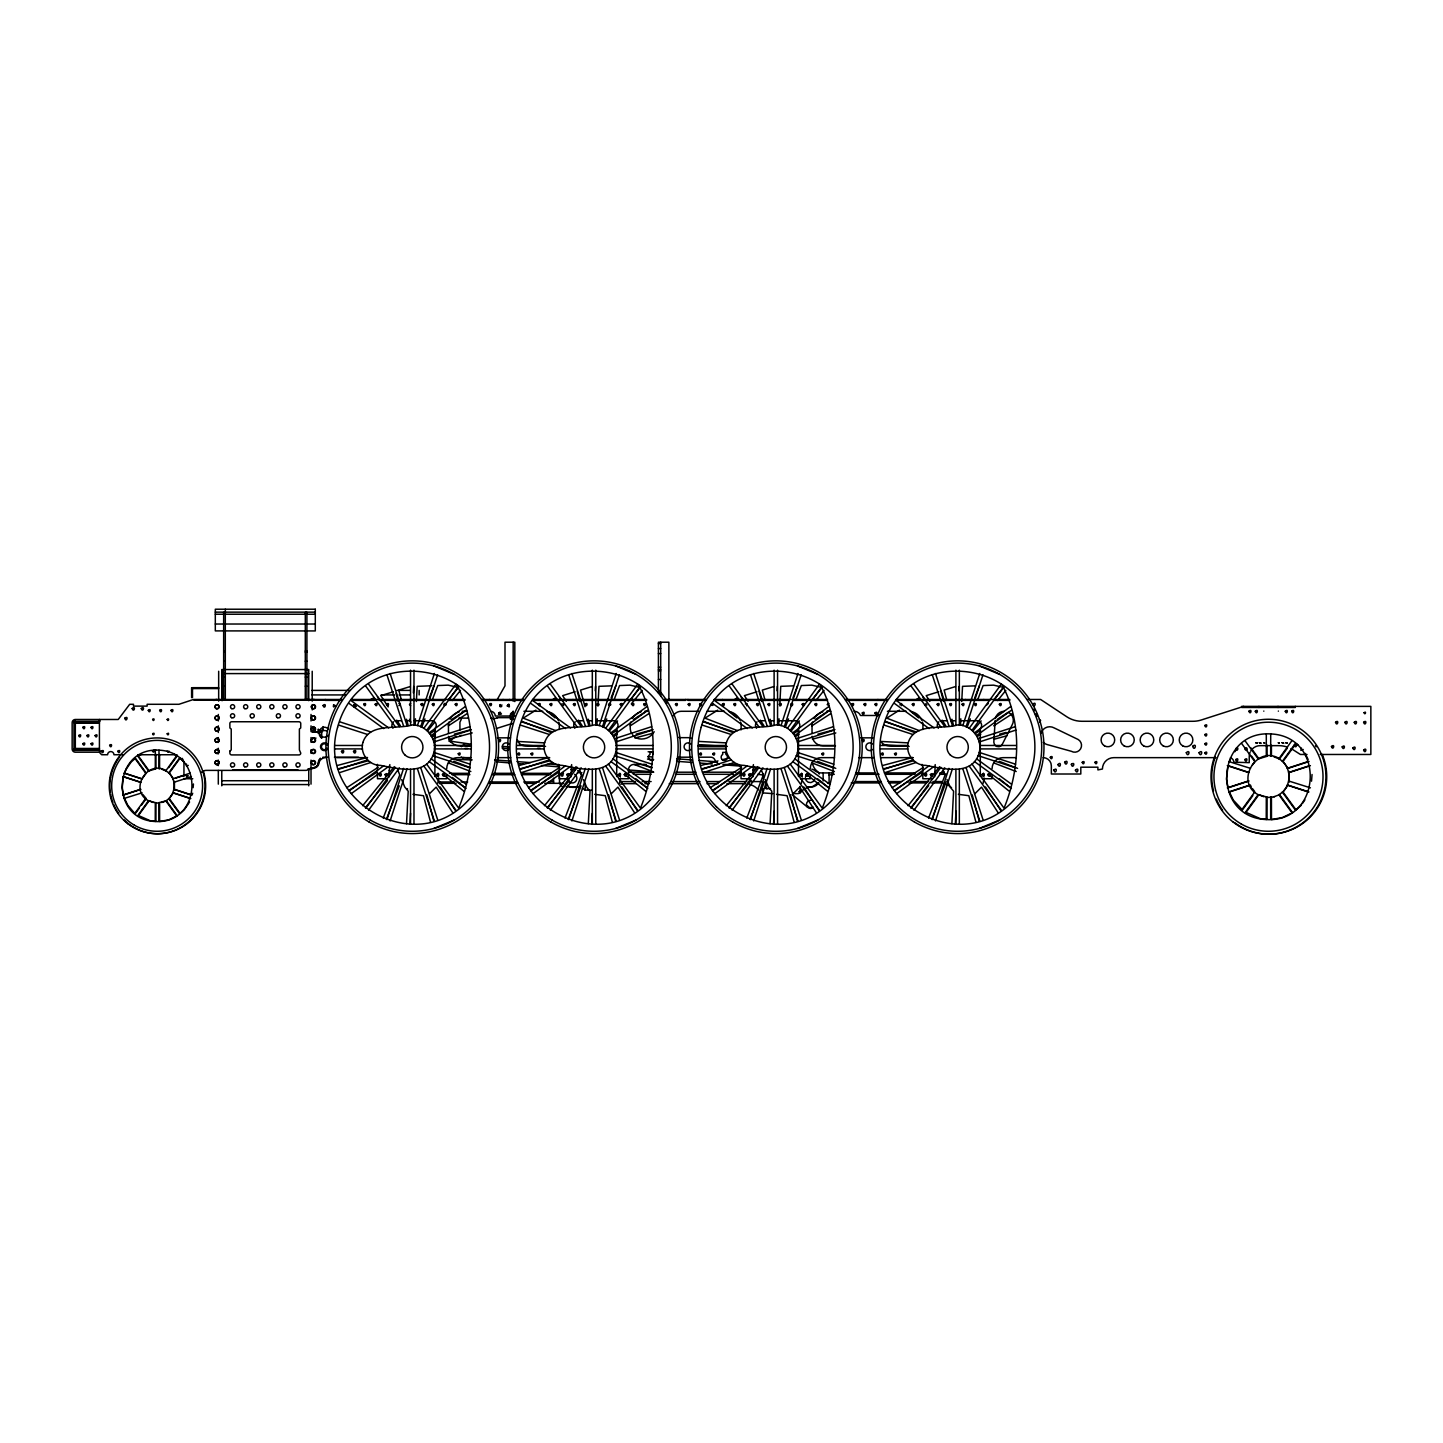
<?xml version="1.0" encoding="UTF-8"?>
<svg xmlns="http://www.w3.org/2000/svg" width="1443" height="1443" viewBox="0 0 1443 1443"><rect width="100%" height="100%" fill="white"/><g stroke="black" fill="none" stroke-linecap="round" stroke-linejoin="round"><path stroke-width="1.5" d="M155.249 821.5C108.91 819.552 112.698 747.258 159.001 750.162C205.339 752.11 201.551 824.404 155.249 821.5L155.303 802.849M158.946 768.794L159.001 750.162M1266.233 819.552C1210.641 817.207 1215.186 730.447 1270.724 733.928C1326.333 736.273 1321.788 823.033 1266.233 819.552L1266.305 797.167M1270.67 756.294L1270.724 733.928M406.511 823.7L408.225 791.233L404.743 787.012L401.677 779.581M413.383 692.893L413.708 686.453M409.956 824.151L410.515 813.293M415.133 725.306L415.476 718.812M416.378 701.496L417.171 686.327L431.908 685.768M588.311 823.7L590.007 791.233L586.543 787.012L583.459 779.581M595.274 690.746L595.508 686.453M591.738 824.151L592.315 813.293M596.915 725.306L597.258 718.812M597.961 705.753C601.947 703.192 593.975 703.192 597.961 705.753L598.971 686.327L611.598 685.858M770.093 823.7L771.807 791.233L768.325 787.012L765.259 779.581M777.074 690.746L777.29 686.453M773.538 824.151L774.224 811.11M778.715 725.306L779.058 718.812M779.725 705.825L780.753 686.327L793.379 685.858M951.893 823.7L953.589 791.233L950.107 787.012L947.041 779.581M958.855 690.746L959.072 686.453M955.32 824.151L956.006 811.11M960.497 725.306L960.84 718.812M961.741 701.496L962.535 686.327L975.179 685.858M995.183 720.382L993.812 742.207A4.545 4.545 0 0 0 1002.759 743.379L1012.138 724.927A9.091 9.091 0 0 0 1008.819 712.517M73.972 722.654L75.325 721.284M553.553 781.33L548.34 781.962M829.094 775.017L834.307 774.296M463.221 759.162L463.347 757.575M464.267 745.328L464.375 743.722M193.128 787.68L193.434 783.964M1311.525 781.186L1312.048 774.494M389.285 771.013L389.844 764.61M753.408 764.61L752.867 776.803M935.208 764.61L934.649 776.803M571.644 764.61L571.067 776.803M167.172 751.045L168.037 752.2L168.921 751.045M174.441 790.295L174.441 781.366M333.604 704.869L333.387 706.529M333.567 706.799L335.93 705.843L333.567 704.869M356.15 706.186L354.148 704.653M438.672 777.921L437.77 783.315M517.712 754.022C519.841 750.071 520.833 757.575 517.748 754.328M563.979 704.869L563.419 703.553M620.454 777.921L619.552 783.315M666.828 703.426L665.999 701.965M699.512 754.022C701.623 750.071 702.615 757.575 699.548 754.328M802.254 777.921L801.352 783.315M881.294 754.022C883.423 750.071 884.415 757.575 881.33 754.328M984.036 777.921L983.134 783.315M1289.248 782.106L1289.248 771.374M1303.227 749.476L1300.901 750.432L1301.514 748.159M386.922 819.606L403.571 768.343M417.46 725.613L434.397 673.466M390.115 820.941L407.052 768.794M420.707 726.803L437.608 674.783M568.704 819.606L585.353 768.343M599.242 725.613L616.197 673.466M571.897 820.941L588.852 768.794M602.489 726.803L619.39 674.783M750.486 819.606L767.153 768.343M781.042 725.613L797.979 673.466M753.697 820.941L770.634 768.794M784.289 726.803L801.172 674.783M932.286 819.606L948.935 768.343M962.824 725.613L979.761 673.466M935.479 820.941L952.416 768.794M966.07 726.803L982.972 674.783M192.695 793.253L192.045 795.057L174.549 789.375M1229.526 761.543L1230.536 758.693M383.207 818.073L399.765 774.927L397.817 770.165M429.383 697.763L434.018 685.696M386.399 819.39L399.26 785.858M421.771 727.236L424.963 718.903M432.16 700.144L437.77 685.551L448.214 685.154L458.387 687.481L448.593 699.584M564.989 818.073L581.547 774.927L579.599 770.165M611.165 697.763L615.8 685.696M568.181 819.39L581.06 785.858M603.553 727.236L606.763 718.903M613.96 700.144L619.552 685.551L629.996 685.154L640.187 687.481L630.375 699.584M746.771 818.073L763.347 774.927L761.399 770.165M792.965 697.763L797.6 685.696M749.963 819.39L764.447 781.673M785.353 727.236L788.545 718.903M795.742 700.144L801.352 685.551L811.796 685.154L821.969 687.481L812.175 699.584M928.57 818.073L945.129 774.927L943.181 770.165M974.746 697.763L979.382 685.696M931.763 819.39L946.247 781.673M967.135 727.236L970.327 718.903M977.542 700.144L983.134 685.551L993.578 685.154L1001.731 687.012M188.275 765.403L186.544 766.125L186.544 764.087M185.985 775.703L188.275 775.703M466.053 748.43L464.953 748.43M467.64 748.43L466.54 748.43M538.762 748.43L537.59 748.268M540.349 748.43L539.195 748.268M927.001 704.869L924.837 705.158L926.172 703.426M497.258 699.476L504.996 685.84L504.996 642.207L514.808 642.207L514.808 701.605M189.574 802.037L184.307 809.721L180.014 813.383L169.264 798.574L173.394 792.82L190.837 798.484M1234.847 751.749L1237.391 748.051M1302.362 803.571L1304.887 799.891M161.598 769.137L165.765 770.869L176.587 755.861M137.662 815.782L148.485 800.775L157.125 803.102L166.396 800.775L177.2 815.782L168.795 819.804L159.614 821.5L159.578 802.849M1273.844 756.727L1278.841 758.784L1291.828 740.782M1245.129 812.68L1258.116 794.678L1268.487 797.456L1274.602 796.752M168.759 767.604L177.074 756.132L173.972 754.004M1287.3 748.177L1279.598 758.784C1256.871 744.317 1234.252 781.835 1258.116 794.678M134.848 813.383L145.617 798.574M139.033 808.495L135.426 813.455L133.856 812.373L127.796 805.284L123.773 796.861M141.432 805.194L146.248 798.574L142.803 794.462M168.633 773.069L179.401 758.278M365.855 808.134L395.508 767.315M423.863 728.282L455.934 684.162M368.596 810.245L399.404 767.82M426.605 730.374L457.99 687.175M547.637 808.134L577.29 767.315M605.663 728.282L637.716 684.162M550.378 810.245L581.204 767.82M608.405 730.374L639.79 687.175M729.418 808.134L759.09 767.315M787.445 728.282L819.498 684.162M732.16 810.245L762.986 767.82M790.187 730.374L821.572 687.175M911.218 808.134L940.872 767.315M969.227 728.282L1001.298 684.162M913.96 810.245L944.786 767.82M971.969 730.374L1003.372 687.175M1241.756 809.812L1254.67 792.045M1252.831 795.616L1242.459 809.902L1233.296 800.089L1229.418 791.973L1250.468 785.136L1251.297 787.102M1282.304 761.435L1295.201 743.668M353.86 704.869L353.86 706.799L355.79 706.799M500.072 704.725L500.901 706.745L501.893 704.887M509.415 706.529L509.126 704.382M561.994 703.733L561.814 705.158L563.419 705.591M745.291 703.986L747.33 703.986L746.626 705.717M1252.38 764.952L1254.58 762.084M362.662 805.699L394.3 766.648M365.404 807.791L387.5 780.519M427.525 731.078L434.397 722.6M452.236 700.576L460.479 690.403M544.462 805.699L576.082 766.648M547.204 807.791L569.282 780.519M609.325 731.078L617.55 720.905M631.276 703.95L642.261 690.403M726.244 805.699L757.864 766.648M728.986 807.791L751.081 780.519M791.107 731.078L799.35 720.905M815.818 700.576L824.061 690.403M908.026 805.699L939.664 766.648M993.956 699.584L1003.751 687.481M910.767 807.791L928.715 785.641M972.889 731.078L981.132 720.905M997.6 700.576L1005.843 690.403M1301.099 805.428L1295.958 809.812L1283.043 792.045L1288.004 785.136L1308.945 791.936M166.396 770.869C147.439 758.802 128.589 790.079 148.485 800.775M161.598 802.506C176.01 799.26 178.842 777.741 165.765 770.869M500.306 704.545L499.747 706.529L501.731 706.403M429.581 793.668L436.147 787.138L452.723 812.698M611.363 793.668L617.929 787.138L634.523 812.698M793.163 793.668L799.711 787.138L816.305 812.698M1036.759 716.558L1037.264 714.7L1035.407 714.195M974.945 793.668L981.511 787.138L998.105 812.698M349.206 790.872L383.712 765.8M429.076 732.846L465.205 706.601M351.316 793.614L388.708 766.431M431.168 735.587L466.035 710.263M531.006 790.872L565.512 765.8M610.858 732.846L646.987 706.601M533.098 793.614L570.508 766.431M612.968 735.587L647.817 710.263M712.788 790.872L747.294 765.8M792.658 732.846L828.769 706.601M714.898 793.614L752.29 766.431M794.75 735.587L829.617 710.263M894.588 790.872L929.094 765.8M974.44 732.846L1010.569 706.601M896.68 793.614L934.072 766.431M976.55 735.587L1011.399 710.263M346.771 787.68L378.03 767.369M429.78 733.765L435.281 730.194M451.785 719.462L464.628 711.128M348.863 790.421L377.128 772.077M431.764 736.597L435.443 734.198M448.322 725.847L466.72 713.888M528.553 787.68L559.812 767.369M611.561 733.765L617.063 730.194M633.585 719.462L646.428 711.128M530.663 790.421L558.91 772.077M613.546 736.597L617.225 734.198M631.709 733.567A10.913 10.913 0 0 1 630.248 728.102L630.248 725.829L648.502 713.888M710.335 787.68L741.612 767.369M793.361 733.765L798.863 730.194M815.367 719.462L828.21 711.128M712.445 790.421L740.71 772.077M795.346 736.597L799.025 734.198M811.904 725.847L830.284 713.888M892.135 787.68L923.394 767.369M975.143 733.765L980.645 730.194M997.167 719.462L1008.17 712.319M894.245 790.421L922.492 772.077M977.127 736.597L980.807 734.198M993.686 725.847L1012.084 713.888M369.985 700.162L373.665 697.853M535.876 710.154L523.178 718.145L555.753 730.645M551.767 700.162L555.447 697.853M717.676 710.154L704.96 718.145L737.553 730.645M733.567 700.162L737.247 697.853M899.458 710.154L886.742 718.145L919.335 730.645M915.349 700.162L919.029 697.853M1039.898 722.384L1040.583 720.346L1039.447 719.48M141.667 754.256L138.294 755.861L149.116 770.869L155.934 768.794L155.898 754.292M1290.565 813.654L1282.484 817.514L1271.481 819.552L1271.427 797.167M187.716 777.037L186.544 777.037M444.606 703.426C441.342 706.078 448.466 706.078 445.22 703.426M508.315 704.418L507.485 705.88L508.928 706.709M509.217 706.583L507.124 705.916L508.621 704.382M609.361 703.426C606.096 706.493 613.6 705.519 609.668 703.39M711.814 703.426C708.549 706.078 715.692 706.078 712.427 703.426M434.018 828.408L454.292 820.003M828.895 705.591L827.128 704.563L828.895 703.553M901.298 705.717L901.586 703.553L899.855 704.869M615.8 828.408L636.092 820.003M1033.819 709.144L1035.172 709.938L1033.819 710.714M797.6 828.408L817.874 820.003M979.382 828.408L999.656 820.003M1273.844 796.752L1279.598 794.678L1292.585 812.68M122.817 795.057L140.314 789.375M172.763 778.841L190.205 773.159M140.945 789.375L123.449 795.057L122.078 787.698L123.449 776.587L140.945 782.286M175.343 778.21L183.135 775.667M124.044 798.484L142.117 792.82M173.936 782.286L191.432 776.587M338.528 769.335L367.496 759.92M432.666 738.762L469.769 726.695M339.845 772.546L370.779 762.499M433.838 742.009L470.544 730.068M520.31 769.335L549.278 759.92M614.447 738.762L651.569 726.695M521.626 772.546L552.561 762.499M615.638 742.009L652.344 730.068M702.092 769.335L731.078 759.92M796.229 738.762L833.351 726.695M703.426 772.546L734.343 762.499M797.42 742.009L834.126 730.068M883.892 769.335L912.86 759.92M978.029 738.762L1015.15 726.695M885.208 772.546L916.143 762.499M979.202 742.009L1015.908 730.068M1227.326 787.824L1248.321 780.988M1287.246 768.343L1308.188 761.543M1249.079 780.988L1228.065 787.824L1226.424 778.986L1228.083 765.656L1249.079 772.474M1309.054 761.507L1288.004 768.343L1283.043 761.435L1296.03 743.578L1297.924 744.877M1228.787 791.936L1249.728 785.136M1288.653 772.474L1309.649 765.656M1289.393 772.474L1310.406 765.656M1243.595 706.385L1201.316 719.985A27.273 27.273 0 0 1 1192.964 721.284L1081.817 721.284A27.273 27.273 0 0 1 1066.792 716.774L1040.637 699.476L1027.109 699.476M496.374 728.517L512.463 723.43M393.362 691.774L380.826 695.634L388.185 706.944M410.101 686.597L398.755 690.097L401.533 700.504M575.144 691.774L562.626 695.634L566.287 701.298M591.901 686.597L580.537 690.097L584.992 706.745M756.926 691.774L744.408 695.634L748.087 701.298M773.682 686.597L762.319 690.097L765.115 700.504M938.726 691.774L926.19 695.634L929.869 701.298M955.464 686.597L944.119 690.097L946.897 700.504M337.409 765.475L367.153 757.503M454.347 734.126L471.338 729.581M338.293 768.794L368.037 760.84M448.863 739.177L472.24 732.918M519.191 765.475L548.935 757.503M636.129 734.126L653.138 729.581M520.093 768.794L549.837 760.84M634.902 738.04L651.911 733.477M700.973 765.475L717.983 760.912M722.221 759.776L728.607 758.062M817.928 734.126L834.92 729.581M701.875 768.794L718.867 764.249M812.445 739.177L835.822 732.918M882.773 765.475L912.517 757.503M999.71 734.126L1006.096 732.431M883.657 768.794L913.401 760.84M994.245 739.177L1006.98 735.768M307.81 769.047L314.989 767.351A4.996 4.996 0 0 0 315.909 766.918M152.218 750.829L155.88 750.162M398.881 703.426L400.378 704.563L398.881 705.717M410.642 703.39L409.451 704.563L410.642 705.753M1246.049 747.745C1242.098 749.188 1248.718 751.929 1246.95 748.123M453.86 759.469L472.168 759.884M215.314 612.139L315.296 612.139M225.306 612.373L223.665 612.373L223.665 700.198M215.314 614.231L315.296 614.231M215.314 624.025L315.296 624.025M658.423 643.578L660.696 643.578M658.423 648.574L660.696 648.574M223.665 651.064L225.306 650.973M305.303 650.973L306.926 651.064M223.665 652.128L225.306 652.128M305.303 652.128L306.926 652.128M658.423 653.571L660.696 653.571M223.665 661.219L225.306 661.219M305.303 661.219L306.926 661.219M658.423 667.189L660.696 667.189M658.423 669.444L660.696 669.444M658.423 670.851L660.696 670.851M221.771 673.592L308.748 673.592M223.665 677.11L225.306 677.11M305.303 677.11L306.926 677.11M658.423 679.491L660.696 679.491M223.665 686.201L225.306 686.201M305.303 686.201L306.926 686.201M218.669 687.68L192.496 687.68L192.496 697.654M192.496 688.564L218.669 688.564M311.977 690.385L349.946 690.385M396.825 690.385L410.227 690.385M658.423 692.965L660.696 692.965M311.977 694.931L345.472 694.931M381.186 694.931L394.588 694.931M399.062 694.931L410.227 694.931M342.189 699.476L193.488 699.476L178.95 704.292L147.132 704.292L147.132 706.114L133.496 706.114L133.496 704.292L129.69 704.292L118.236 719.48L99.874 719.48L99.874 721.284M351.208 699.476L464.953 699.476M481.89 699.476L523.502 699.476M532.521 699.476L646.68 699.476M664.375 699.476L705.97 699.476M713.942 699.476L827.506 699.476M845.526 699.476L887.427 699.476M896.103 699.476L1009.829 699.476M193.957 700.198L341.197 700.198M351.19 700.198L358.459 700.198M342.063 700.378L325.288 700.378L325.288 699.476M352.326 700.378L374.837 700.378M379.347 700.378L444.913 700.378M448.665 700.378L464.953 700.378M482.972 700.378L523.502 700.378M532.521 700.378L646.68 700.378M665.421 700.378L685.696 700.378L685.696 699.476M705.97 700.378L687.968 700.378L687.968 699.476M714.97 700.378L789.429 700.378M793.758 700.378L827.506 700.378M845.526 700.378L887.012 700.378M896.103 700.378L989.573 700.378M994.083 700.378L1009.829 700.378M467.225 711.291L463.005 711.291A14.538 14.538 0 0 0 462.229 711.309M523.899 711.291L542.712 711.291M644.787 711.291L647.059 711.291A9.091 9.091 0 0 1 648.25 711.363M698.448 711.291L681.15 711.291A9.091 9.091 0 0 0 673.268 715.836M707.106 711.291L724.422 711.291M826.568 711.291L830.825 711.291M887.409 711.291L906.276 711.291M498.502 714.014L501.479 714.014M513.167 714.014L510.443 714.014L510.443 719.299L513.167 719.299M514.898 716.017L495.256 716.017A4.726 4.726 0 0 0 490.53 711.291M497.258 717.658L512.229 717.658M458.91 718.109L467.929 718.109M401.19 720.742L396.843 720.742A4.563 4.563 0 0 0 395.057 720.941M405.555 720.742L409.92 720.742M414.285 720.742L431.728 720.742M582.99 720.742L578.625 720.742A4.563 4.563 0 0 0 576.857 720.959M587.355 720.742L591.702 720.742M596.067 720.742L613.509 720.742M764.772 720.742L760.407 720.742A4.563 4.563 0 0 0 758.639 720.941M769.137 720.742L773.502 720.742M777.867 720.742L795.309 720.742M946.572 720.742L942.207 720.742A4.563 4.563 0 0 0 940.421 720.941M950.919 720.742L955.284 720.742M959.649 720.742L977.091 720.742M99.423 721.284L73.972 721.284L73.972 750.378L99.423 750.378M99.423 722.654L75.325 722.654L75.325 749.007L99.423 749.007M75.325 723.196L99.423 723.196M318.218 729.924L327.381 730.843M312.211 731.745L321.699 731.745M312.211 732.196L321.699 732.196M461.291 735.299L459.92 736.02M431.024 736.02L435.389 736.02M497.438 737.842L510.533 737.842M860.659 737.842L872.781 737.842M312.211 738.113L315.999 738.113M335.227 745.472L362.5 745.472M434.307 745.472L470.905 745.472M517.009 745.472L544.282 745.472M616.089 745.472L652.687 745.472M698.809 745.472L726.063 745.472M797.871 745.472L834.487 745.472M880.591 745.472L907.863 745.472M979.671 745.472L1016.269 745.472M470.093 745.833L459.361 745.833A10.913 10.913 0 0 1 448.539 736.345M544.191 745.833L525.072 745.833A7.991 7.991 0 0 1 517.352 739.898M835.497 745.833L822.943 745.833A10.913 10.913 0 0 1 812.12 736.345M907.9 745.833L889.339 745.833A10.913 10.913 0 0 1 881.024 741.991M726.027 746.734L700.793 746.734A4.545 4.545 0 0 1 697.781 745.598M75.325 748.466L99.423 748.466M335.227 748.917L362.5 748.917M434.307 748.917L470.779 748.917M517.009 748.917L544.282 748.917M616.089 748.917L652.561 748.917M698.809 748.917L726.063 748.917M797.871 748.917L834.343 748.917M880.591 748.917L907.863 748.917M979.671 748.917L1016.143 748.917M1307.015 754.473L1300.414 754.473L1293.307 749.927A27.273 27.273 0 0 0 1291.07 748.646M1320.219 754.473L1370.85 754.473L1370.85 706.385L1241.665 706.385L1241.665 707.485L1295.291 707.485L1295.291 706.385M122.619 754.743L113.961 754.743A3.175 3.175 0 0 0 110.786 751.569A3.175 3.175 0 0 0 107.594 754.743L101.695 754.743L99.874 752.921L99.874 750.378M137.788 754.743L174.856 754.743A9.091 9.091 0 0 1 177.218 755.05M327.85 757.196L323.466 757.196A4.996 4.996 0 0 0 322.817 757.232M334.415 757.196L358.459 757.196M678.102 757.196L691.161 757.196M699.873 757.196L710.75 757.196A4.545 4.545 0 0 1 714.682 759.451A7.269 7.269 0 0 0 719.336 764.105M336.598 757.647L367.532 757.647M470.905 757.647L457.629 757.647A10.913 10.913 0 0 0 446.735 768.56M497.456 757.647L510.732 757.647M517.37 757.647L548.34 757.647A10.913 10.913 0 0 1 549.765 757.737M834.487 757.647L821.211 757.647A10.913 10.913 0 0 0 810.299 768.56M858.819 757.647L874.314 757.647M880.951 757.647L911.922 757.647A10.913 10.913 0 0 1 913.347 757.737M1016.395 757.647L1002.993 757.647A10.913 10.913 0 0 0 992.099 768.56M1215.926 757.647L1113.798 757.647A11.364 11.364 0 0 0 1102.434 769.011L1097.889 769.913L1097.889 767.189L1080.807 767.189L1080.807 774.007L1051.352 774.007L1051.352 765.836A8.189 8.189 0 0 0 1043.181 757.647M646.32 764.465L633.748 764.465A5.231 5.231 0 0 0 628.517 769.696L628.517 778.733L618.668 778.733M723.394 764.465L736.489 764.465A4.545 4.545 0 0 1 741.035 769.011L741.035 778.733L750.883 778.733M232.576 769.913L298.016 769.913M629.364 772.203L653.733 772.203M675.901 772.203L695.851 772.203M702.507 772.203L735.75 772.203M577.489 772.654L581.89 772.654M833.513 772.925L820.905 772.925A10.913 10.913 0 0 1 814.05 770.057A9.091 9.091 0 0 0 811.868 769.155M855.663 772.925L875.594 772.925M884.451 772.925L915.457 772.925M449.476 773.322L469.408 773.322M493.759 773.322L513.69 773.322M522.546 773.322L551.334 773.322M633.351 774.296L651.118 774.296M675.577 774.296L695.562 774.296M704.455 774.296L733.351 774.296M740.006 774.296L744.462 774.296M757.791 774.296L762.968 775.017M856.691 774.296L879.094 774.296M885.822 774.296L914.952 774.296M921.662 774.296L926.153 774.296M939.591 774.296L946.301 774.296M451.966 774.675L469.895 774.675M492.316 774.675L514.736 774.675M521.464 774.675L550.595 774.675M183.946 778.733L192.785 778.733M387.319 778.733L377.471 778.733L377.471 772.474M436.886 778.733L446.735 778.733L446.735 774.675M569.101 778.733L559.253 778.733L559.253 768.56A10.913 10.913 0 0 0 558.423 764.375M800.45 778.733L810.299 778.733L810.299 774.675M932.683 778.733L922.835 778.733L922.835 768.56A10.913 10.913 0 0 0 922.005 764.375M982.25 778.733L992.099 778.733L992.099 774.675M221.771 780.735L308.748 780.735M620.021 781.565L635.569 781.565M642.243 781.565L651.118 781.565M671.121 781.565L700.017 781.565M706.673 781.565L720.021 781.565M728.895 781.565L746.68 781.565M751.118 781.565L762.229 781.565M854.472 781.565L881.366 781.565M888.094 781.565L901.532 781.565M910.497 781.565L928.426 781.565M932.918 781.565L941.882 781.565M438.582 781.962L454.256 781.962M460.984 781.962L467.694 781.962M490.097 781.962L516.991 781.962M523.701 781.962L539.393 781.962M827.561 782.918L829.094 782.918L829.094 772.925M851.244 782.918L880.032 782.918M888.888 782.918L899.963 782.918M908.819 782.918L926.532 782.918M930.951 782.918L939.826 782.918A16.36 16.36 0 0 1 943.145 783.26M456.114 783.315L442.821 783.315A16.36 16.36 0 0 0 439.502 783.657M489.339 783.315L518.127 783.315M524.765 783.315L535.84 783.315M544.696 783.315L561.742 783.315A10.913 10.913 0 0 1 563.618 783.567M636.02 783.657L624.927 783.657A14.538 14.538 0 0 0 620.797 784.252M644.877 783.657L649.314 783.657M669.263 783.657L698.087 783.657M706.962 783.657L718.037 783.657M726.911 783.657L744.642 783.657A18.182 18.182 0 0 1 745.309 783.675M221.771 784.577L308.748 784.577M566.179 786.832L576.208 786.832A13.636 13.636 0 0 1 578.336 787.012M770.472 788.618L766.053 788.618L766.053 782.196M582.395 788.329A13.636 13.636 0 0 1 585.064 790.097L591.468 790.205M772.763 793.614L762.247 792.856M792.928 793.614L797.402 793.614A4.96 4.96 0 0 0 801.334 791.702A13.185 13.185 0 0 1 803.336 789.772M881.114 741.449L907.34 742.838M882.863 745.003L909.144 746.392M699.332 741.449L725.54 742.838M698.881 744.895L727.362 746.392M517.55 741.449L543.758 742.838M519.282 745.003L545.562 746.392M648.123 751.767L652.615 752.001M75.325 750.378L73.972 749.007M471.085 744.191L448.647 740.926M502.398 746.392L509.108 746.861M647.763 756.619L652.236 756.962M676.785 758.802L692.424 759.974M699.115 760.479L716.991 761.832M470.959 745.833L463.347 745.255A1.822 1.822 0 0 0 461.435 746.698M502.254 748.177L508.964 748.683M647.51 759.108L653.661 759.577M676.569 761.291L692.207 762.463M700.685 763.113L712.319 763.978M723.069 764.79L741.377 766.161M752.182 766.973L757.016 767.333M470.039 758.062L462.427 757.503A1.822 1.822 0 0 1 461.201 756.872M494.624 759.92L510.281 761.092M516.973 761.597L530.393 762.607M548.268 763.942L559.433 764.79M628.12 769.949L653.3 771.843M496.753 761.868L510.155 762.95M519.101 763.672L523.556 764.032M541.45 765.457L559.325 766.9M988.347 703.426L986.904 704.869M1228.66 761.507L1250.468 768.343M1288.653 780.988L1310.406 787.824M1227.308 765.656L1248.321 772.474M1287.246 785.136L1308.296 791.973M885.208 721.861L916.143 731.908M979.202 752.398L1015.565 764.213M883.892 725.053L912.86 734.469M978.029 755.645L1015.421 767.802M703.426 721.861L734.343 731.908M797.42 752.398L833.783 764.213M702.092 725.053L731.078 734.469M796.229 755.645L833.639 767.802M521.626 721.861L552.561 731.908M615.638 752.398L651.983 764.213M520.31 725.053L549.278 734.469M614.447 755.645L651.857 767.802M339.845 721.861L370.779 731.908M433.838 752.398L470.202 764.213M338.528 725.053L367.496 734.469M432.666 755.645L470.057 767.802M123.936 773.141L141.486 778.841M173.936 789.375L191.432 795.057M122.817 776.587L140.314 782.286M172.763 792.82L190.314 798.52M999.223 761.309L1017.586 768.361M885.425 721.338L913.942 732.286M993.686 762.896L1016.215 771.536M817.441 761.309L835.786 768.361M703.643 721.338L732.16 732.286M811.886 762.896L834.415 771.536M643.812 764.447L651.965 767.586M521.843 721.338L550.36 732.286M634.199 764.465L652.633 771.536M453.86 761.309L470.184 767.586M448.304 762.896L470.851 771.536M979.382 665.981L999.656 674.386M1263.87 796.752L1258.873 794.678L1246.049 812.373L1260.316 818.668L1267.062 819.191L1267.062 797.167M797.6 665.981L817.874 674.386M958.332 794.317L968.83 795.706L975.901 822.059M615.8 665.981L636.092 674.386M776.532 794.317L787.048 795.706L794.101 822.059M434.018 665.981L454.292 674.386M594.75 794.317L605.266 795.706L612.319 822.059M412.969 794.317L423.466 795.706L430.519 822.059M153.283 802.506L149.116 800.775L138.42 815.511L150.325 820.76L155.934 821.211L155.934 802.849M653.192 754.436L653.246 752.38L649.945 752.38L650.017 754.436A3.175 3.175 0 0 0 648.845 758.784A3.175 3.175 0 0 0 653.192 759.956M896.68 700.793L934.072 727.957M976.55 758.802L1011.435 784.162M894.588 703.535L929.094 728.589M974.44 761.543L1010.353 787.644M714.898 700.793L752.29 727.957M794.75 758.802L829.653 784.162M712.788 703.535L747.294 728.589M792.658 761.543L828.571 787.644M533.098 700.793L570.508 727.957M612.968 758.802L647.853 784.162M531.006 703.535L565.512 728.589M610.858 761.543L646.789 787.644M351.316 700.793L388.708 727.957M431.168 758.802L466.071 784.162M349.206 703.535L383.712 728.589M429.076 761.543L464.989 787.644M1315.457 745.652L1316.124 746.843M1278.841 758.784C1292.333 766.053 1292.333 787.427 1278.841 794.678L1291.665 812.373M999.404 778.805L1011.381 788.509M911.814 712.319L918.704 717.911M988.202 774.188L1009.144 791.143M817.622 778.805L829.599 788.509M730.014 712.319L736.922 717.911M806.421 774.188L827.362 791.143M635.84 778.805L647.799 788.509M548.232 712.319L555.122 717.911M624.639 774.188L645.562 791.143M452.326 777.434L466.017 788.509M442.839 774.188L463.78 791.143M792.099 794.498L807.665 807.304M184.073 762.12L180.068 758.188L169.264 773.069L173.394 778.841M1252.38 788.527L1254.58 791.395M410.84 722.203L409.487 719.299M1245.291 741.107L1258.116 758.784M1282.304 792.045L1295.273 809.902M1251.55 756.114L1254.129 759.667M1241.701 743.578L1254.67 761.435M913.96 684.162L944.786 726.587M971.969 764.014L1004.039 808.134C1020.057 769.137 1022.365 722.582 1002.091 684.758M911.218 686.255L940.872 727.074M969.227 766.125L1001.298 810.245M732.16 684.162L762.986 726.587M790.187 764.014L822.239 808.134C838.275 769.137 840.584 722.582 820.291 684.758M729.418 686.255L759.09 727.074M787.445 766.125L819.498 810.245M550.378 684.162L581.204 726.587M608.405 764.014L640.458 808.134C656.475 769.137 658.784 722.582 638.509 684.758M547.637 686.255L577.29 727.074M605.663 766.125L637.716 810.245M368.596 684.162L399.404 726.587M426.605 764.014L458.676 808.134C474.693 769.137 477.002 722.582 456.728 684.758M365.855 686.255L395.508 727.074M423.863 766.125L455.934 810.245M137.806 756.132L148.485 770.869M168.633 798.574L179.455 813.455M134.794 758.188L145.617 773.069M165.765 800.775L176.443 815.511M1251.081 747.997L1258.873 758.784L1267.062 756.294L1267.026 745.111M942.117 720.147L945.796 725.811M985.497 786.94L1000.847 810.587M922.762 696.698L925.143 700.36M760.335 720.147L763.996 725.811M803.715 786.94L819.065 810.587M740.981 696.698L743.361 700.36M578.535 720.147L582.214 725.811M621.915 786.94L637.265 810.587M559.181 696.698L561.561 700.36M396.753 720.147L400.433 725.811M440.133 786.94L455.483 810.587M377.399 696.698L379.78 700.36M1305.194 753.39L1308.098 759.469M935.479 673.466L952.416 725.595M966.07 767.604L982.972 819.606M932.286 674.783L948.935 726.045M962.824 768.776L979.761 820.941M753.697 673.466L770.634 725.595M784.289 767.604L801.172 819.606M750.486 674.783L767.153 726.045M781.042 768.776L797.979 820.941M571.897 673.466L588.852 725.595M602.489 767.604L619.39 819.606M568.704 674.783L585.353 726.045M599.242 768.776L616.197 820.941M390.115 673.466L407.052 725.595M420.707 767.604L437.608 819.606M386.922 674.783L403.571 726.045M417.46 768.776L434.397 820.941M951.911 719.227L953.589 725.468M972.167 794.822L979.238 821.157M940.818 691.125L943.596 701.478M770.129 719.227L771.807 725.468M790.385 794.822L797.438 821.157M759.018 691.125L761.796 701.478M588.329 719.227L590.007 725.468M608.603 794.822L615.656 821.157M577.236 691.125L580.014 701.478M406.547 719.227L408.225 725.468M426.803 794.822L433.856 821.157M395.995 693.199L398.214 701.478M983.423 773.214L983.837 776.352M801.623 773.214L802.037 776.352M619.841 773.214L620.256 776.352M438.059 773.214L438.456 776.352M1278.029 706.385L1278.029 707.485M1271.427 745.291L1271.427 756.294M1270.67 797.167L1270.67 819.191M1266.305 734.271L1266.305 756.294M1258.945 706.385L1258.945 707.485M983.819 699.476L983.819 700.378M980.284 776.55L980.284 728.535A4.545 4.545 0 0 0 980.32 722.095L979.635 721.518A4.545 4.545 0 0 0 977.993 720.833M965.638 699.476L965.638 700.378M959.342 670.165L959.342 725.162M959.342 769.245L959.342 824.224M955.897 670.165L955.897 725.144M955.897 769.245L955.897 824.224M922.925 729.473L922.925 725.829A14.538 14.538 0 0 0 922.42 722.077M877.921 699.476L877.921 700.378M823.141 772.925L823.141 780.934M814.303 699.476L814.303 700.378M812.03 733.116L812.03 725.829A14.538 14.538 0 0 1 812.535 722.077M800.035 786.399L800.035 792.856M798.484 776.55L798.484 728.535A4.545 4.545 0 0 0 798.538 722.095L797.835 721.518A4.545 4.545 0 0 0 796.193 720.833M796.121 699.476L796.121 700.378M777.561 670.165L777.561 725.162M777.561 769.245L777.561 824.224M774.115 670.165L774.115 725.144M774.115 769.245L774.115 824.224M762.968 773.592L762.968 777.921M762.968 788.762L762.968 793.091M741.125 729.833L741.125 725.829A14.538 14.538 0 0 0 740.638 722.077M722.492 699.476L722.492 700.378M704.328 699.476L704.328 700.378M669.336 699.476L669.336 700.378M668.867 700.342L668.867 642.207L658.423 642.207L658.423 691.359M660.696 642.207L660.696 695.869M616.702 776.55L616.702 728.535A4.545 4.545 0 0 0 616.738 722.095L616.053 721.518A4.545 4.545 0 0 0 614.411 720.833M595.779 670.165L595.779 725.162M595.779 769.245L595.779 824.224M592.315 670.165L592.315 725.144M592.315 769.245L592.315 824.224M585.173 783.585L585.173 790.205M572.979 699.476L572.979 700.378M559.505 773.322L559.505 783.315M559.343 729.473L559.343 725.829A14.538 14.538 0 0 0 558.856 722.077M554.797 699.476L554.797 700.378M553.553 778.246L553.553 783.315M523.069 699.476L523.069 700.378M513.167 642.207L513.167 701.19M513.167 711.11L513.167 719.48M509.451 699.476L509.451 700.378M503.084 699.476L503.084 700.378M489.448 699.476L489.448 700.378M459.92 717.478L461.291 719.299L459.92 722.203L459.92 730.05M448.448 733.116L448.448 725.829A14.538 14.538 0 0 1 448.953 722.077M434.902 776.55L434.902 728.535A4.545 4.545 0 0 0 434.956 722.095L434.271 721.518A4.545 4.545 0 0 0 432.611 720.833M419.155 690.385L419.155 694.931M414.375 699.476L414.375 700.378M413.979 670.165L413.979 725.162M413.979 769.245L413.979 824.224M410.534 670.165L410.534 725.144M410.534 769.245L410.534 824.224M389.285 770.382L389.285 776.803M377.471 770.382L377.471 765.367A7.72 7.72 0 0 0 377.399 764.375M370.743 699.476L370.743 700.378M352.561 699.476L352.561 700.378M322.998 726.587L322.998 730.843M321.699 731.835L321.699 738.113M318.29 729.076L318.29 733.549M318.29 762.644A4.996 4.996 0 0 1 316.72 766.287A4.996 4.996 0 0 0 318.47 762.644L318.47 762.193A4.996 4.996 0 0 1 319.137 759.703M314.808 729.924L313.456 730.843L313.456 726.587M312.211 671.266L312.211 701.118M312.211 705.591L312.211 709.902M311.021 714.447L311.021 720.959M311.021 725.865L311.021 731.655M311.021 737.553L311.021 742.297M311.021 749.711L311.021 753.39M311.021 760.1L311.021 784.144M308.748 700.685L308.748 669.552L221.771 669.552L221.771 700.432M308.748 768.722L308.748 785.822M306.926 700.198L306.926 612.373L305.303 612.373L305.303 699.476M225.306 609.217L225.306 699.476M222.132 671.266L222.132 700.685M221.771 770.815L221.771 785.822M218.669 671.266L218.669 701.118M218.308 714.447L218.308 720.959M218.308 725.865L218.308 732.485M218.308 737.553L218.308 742.46M218.308 748.268L218.308 753.895M218.308 760.1L218.308 765.602M218.308 770.436L218.308 784.144M191.594 687.662L191.594 697.654M183.946 776.605L183.946 763.834A9.091 9.091 0 0 0 182.071 758.296M159.578 754.527L159.578 768.794M158.946 802.849L158.946 821.211M155.303 750.45L155.303 768.794M450.234 741.991A13.185 13.185 0 0 1 450.938 740.854L451.749 739.79A13.185 13.185 0 0 1 455.97 736.543M497.745 717.658A10.101 10.101 0 0 1 491.071 718.289M546.699 711.417A14.538 14.538 0 0 1 558.243 720.273M574.855 728.3A4.563 4.563 0 0 1 575.288 721.843M1230.41 757.809A4.545 4.545 0 0 1 1233.783 762.193L1249.241 762.644L1249.241 756.565A10.913 10.913 0 0 1 1250.071 752.38M1250.702 751.1A10.913 10.913 0 0 1 1260.136 745.652L1278.624 745.652A27.273 27.273 0 0 1 1287.499 747.131M201.407 772.366A6.818 6.818 0 0 1 206.223 770.382L306.205 770.382L314.881 767.91A5.447 5.447 0 0 0 318.741 764.068A6.818 6.818 0 0 1 325.541 757.647M392.983 728.282A4.563 4.563 0 0 1 393.488 721.807M756.565 728.282A4.563 4.563 0 0 1 757.07 721.807M938.365 728.282A4.563 4.563 0 0 1 938.852 721.807M328.264 735.353A4.996 4.996 0 0 1 320.905 735.786A4.996 4.996 0 0 1 321.104 728.426A4.996 4.996 0 0 1 328.427 729.274M327.11 749.476A3.86 3.86 0 0 1 321.645 749.476A3.86 3.86 0 0 1 321.645 744.011A3.86 3.86 0 0 1 327.11 744.011M450.036 719.227A14.538 14.538 0 0 1 459.235 711.796M654.202 731.745A14.538 14.538 0 0 1 641.612 739.014L641.143 739.014A10.913 10.913 0 0 1 632.503 734.758M630.248 725.829A14.538 14.538 0 0 1 630.735 722.077M632.196 718.56A14.538 14.538 0 0 1 641.017 711.796M872.474 749.476A3.86 3.86 0 0 1 867.009 749.476A3.86 3.86 0 0 1 867.009 744.011A3.86 3.86 0 0 1 872.474 744.011M690.692 749.476A3.86 3.86 0 0 1 685.227 749.476A3.86 3.86 0 0 1 685.227 744.011A3.86 3.86 0 0 1 690.692 744.011M508.91 749.476A3.86 3.86 0 0 1 503.445 749.476A3.86 3.86 0 0 1 503.445 744.011A3.86 3.86 0 0 1 508.91 744.011M728.481 711.417A14.538 14.538 0 0 1 740.025 720.273M691.431 738.347A9.091 9.091 0 0 0 687.968 737.662L681.15 737.662A9.091 9.091 0 0 1 678.787 737.337M854.184 711.291A6.818 6.818 0 0 1 860.479 715.494L879.021 715.494A6.818 6.818 0 0 1 879.4 714.7M910.28 711.417A14.538 14.538 0 0 1 921.806 720.273M813.978 718.56A14.538 14.538 0 0 1 822.817 711.796M1043.289 742.261A9.091 9.091 0 0 0 1047.365 744.624L1071.301 751.28A6.818 6.818 0 0 0 1080.627 748.791A6.818 6.818 0 0 0 1078.119 739.483L1054.256 727.957A9.091 9.091 0 0 0 1040.944 733.477M995.49 718.037A9.091 9.091 0 0 1 1004.274 711.291M315.981 766.973A4.996 4.996 0 0 1 314.249 767.586M326.948 748.214A2.958 2.958 0 0 1 322.474 749.007A2.958 2.958 0 0 1 322.474 744.48A2.958 2.958 0 0 1 326.948 745.273M319.498 759.144A4.996 4.996 0 0 1 320.436 758.224M321.573 738.04A9.091 9.091 0 0 1 320.959 737.445M320.4 736.796A9.091 9.091 0 0 1 319.462 735.335M318.831 733.747A9.091 9.091 0 0 1 318.47 731.204M312.951 699.476A4.996 4.996 0 0 1 316.179 700.378M213.907 700.504A4.996 4.996 0 0 1 216.937 699.476M801.063 789.952A5.447 5.447 0 0 1 800.234 790.854M799.224 791.54A5.447 5.447 0 0 1 798.664 791.792M767.315 788.618A6.818 6.818 0 0 1 765.656 788.293M944.227 772.33A16.36 16.36 0 0 1 939.826 772.925M814.736 779.166A4.78 4.78 0 0 1 805.356 777.939M805.519 776.695A4.78 4.78 0 0 1 807.755 773.791M818.65 783.224A10.768 10.768 0 0 0 814.05 785.804A9.091 9.091 0 0 1 807.16 786.706M951.55 787.571A5.447 5.447 0 0 1 950.125 786.579A16.36 16.36 0 0 0 946.319 784.27M749.548 784.325A18.182 18.182 0 0 1 758.387 789.934M805.699 788.329A13.185 13.185 0 0 1 811.038 787.012A9.091 9.091 0 0 0 818.722 782.809M818.397 772.582A9.091 9.091 0 0 0 817.261 771.302A12.716 12.716 0 0 1 812.445 763.167M819.011 773.556A9.091 9.091 0 0 1 819.263 774.061M756.854 767.46A18.146 18.146 0 0 1 752.633 770.328M561.904 786.237A4.545 4.545 0 0 1 559.668 782.882M567.604 785.389A10.913 10.913 0 0 1 568.596 786.182A9.091 9.091 0 0 0 577.669 786.182M570.779 769.534A9.091 9.091 0 0 1 575.486 769.534M577.669 770.454A9.091 9.091 0 0 1 581.908 775.973M407.629 789.05A3.175 3.175 0 0 1 407.07 788.636M574.548 774.278A4.654 4.654 0 0 1 575.919 781.15A4.654 4.654 0 0 1 568.939 781.619M567.73 777.11A4.654 4.654 0 0 1 571.013 773.827M563.491 773.141A10.913 10.913 0 0 1 562.463 773.322M1322.203 754.382A57.486 57.486 0 0 1 1234.541 822.564M1222.582 810.317A57.486 57.486 0 0 1 1216.287 799.079M1213.545 790.944A57.486 57.486 0 0 1 1215.222 757.088M203.337 771.103A47.908 47.908 0 0 1 124.098 819.931M118.705 813.563A47.908 47.908 0 0 1 113.618 804.454M112.861 802.524A47.908 47.908 0 0 1 110.642 794.444M110.299 792.387A47.908 47.908 0 0 1 110.227 779.887M110.516 777.831A47.908 47.908 0 0 1 119.553 756.926M813.437 807.304A4.095 4.095 0 0 1 806.763 805.97A4.095 4.095 0 0 1 810.551 800.324M811.381 807.485A3.175 3.175 0 0 1 809.721 807.485M808.964 807.16A3.175 3.175 0 0 1 807.791 806.006M1057.917 764.592C1060.352 770.093 1061.922 760.1 1057.917 764.592M229.87 751.118L229.852 753.102A1.822 1.822 0 0 0 231.674 754.923L298.935 754.923A1.822 1.822 0 0 0 300.757 753.102L299.386 749.927L299.386 729.022L300.703 728.012L300.757 723.556A1.822 1.822 0 0 0 298.935 721.753L231.674 721.753A1.822 1.822 0 0 0 229.852 723.556L229.906 728.012L231.223 729.022L231.223 749.927L229.87 751.118M1075.414 770.183C1077.56 775.811 1079.653 765.926 1075.414 770.183M78.734 735.533C80.177 740.043 82.251 732.341 78.734 735.533M82.828 727.344C84.271 731.854 86.327 724.17 82.828 727.344M82.828 743.704C84.271 748.232 86.327 740.53 82.828 743.704M86.923 735.533C88.366 740.043 90.422 732.341 86.923 735.533M90.999 727.344C92.46 731.854 94.516 724.17 90.999 727.344M90.999 743.704C92.46 748.232 94.516 740.53 90.999 743.704M95.094 735.533C96.537 740.043 98.611 732.341 95.094 735.533M109.632 745.346C111.093 749.855 113.149 742.153 109.632 745.346M117.821 751.262C119.264 755.771 121.32 748.069 117.821 751.262M132.179 708.495C133.856 713.69 136.237 704.815 132.179 708.495M141.27 708.495C142.947 713.69 145.328 704.815 141.27 708.495M148.268 710.353C149.711 714.862 151.786 707.16 148.268 710.353M152.615 719.426C153.734 722.889 155.321 716.973 152.615 719.426M152.615 733.784C153.427 737.139 155.646 731.763 152.705 733.567M152.615 751.045C153.734 754.527 155.321 748.61 152.615 751.045M159.632 710.353C161.075 714.862 163.131 707.16 159.632 710.353M167.172 719.426C168.272 722.889 169.859 716.973 167.172 719.426M167.172 733.784C168.29 737.247 169.805 731.348 167.172 733.784M170.995 710.353C172.438 714.862 174.495 707.16 170.995 710.353M323.07 705.483C324.729 710.696 327.11 701.821 323.07 705.483M337.626 727.2C315.891 800.847 413.979 857.485 466.883 801.821A77.255 77.255 0 0 0 489.52 747.203C489.664 658.621 360.407 641.612 337.626 727.2M341.468 751.388C343.145 756.601 345.526 747.708 341.468 751.388M353.517 751.388C355.176 756.601 357.557 747.708 353.517 751.388M363.69 704.256C365.133 708.784 367.189 701.082 363.69 704.256M362.878 742.496C359.704 753.553 368.921 765.584 380.447 765.367C397.655 768.632 427.074 776.532 433.766 752.957C437.68 739.411 426.37 724.675 412.265 724.927C396.861 729.869 369.516 722.185 362.878 742.496M375.144 704.256C376.587 708.784 378.643 701.082 375.144 704.256M386.598 704.256C388.041 708.784 390.097 701.082 386.598 704.256M379.094 774.53C380.772 779.725 383.153 770.851 379.094 774.53M385.01 774.53C386.688 779.725 389.051 770.851 385.01 774.53M420.959 704.256C422.402 708.784 424.458 701.082 420.959 704.256M432.323 704.256C433.766 708.784 435.822 701.082 432.323 704.256M436.544 774.53C438.221 779.725 440.602 770.851 436.544 774.53M442.46 774.53C444.119 779.725 446.5 770.851 442.46 774.53M455.212 704.256C456.673 708.784 458.73 701.082 455.212 704.256M458.225 753.715C459.668 758.224 461.724 750.522 458.225 753.715M489.574 704.256C491.017 708.784 493.091 701.082 489.574 704.256M498.665 712.986C500.108 717.496 502.182 709.812 498.665 712.986M498.665 740.259C500.108 744.768 502.182 737.066 498.665 740.259M511.399 712.986C512.842 717.496 514.898 709.812 511.399 712.986M519.426 727.2C497.673 800.847 595.761 857.485 648.683 801.821A77.255 77.255 0 0 0 671.302 747.203C671.446 658.621 542.207 641.612 519.426 727.2M530.934 753.715C532.377 758.224 534.451 750.522 530.934 753.715M538.275 704.256C539.718 708.784 541.792 701.082 538.275 704.256M544.678 742.496C541.486 753.553 550.721 765.584 562.229 765.367C579.437 768.632 608.856 776.532 615.566 752.957C619.462 739.411 608.152 724.675 594.047 724.927C578.661 729.869 551.298 722.185 544.678 742.496M549.981 704.256C551.424 708.784 553.499 701.082 549.981 704.256M560.894 774.53C562.554 779.725 564.934 770.851 560.894 774.53M573.394 704.256C574.855 708.784 576.911 701.082 573.394 704.256M566.792 774.53C568.47 779.725 570.851 770.851 566.792 774.53M585.1 704.256C586.561 708.784 588.618 701.082 585.1 704.256M620.237 704.256C621.68 708.784 623.737 701.082 620.237 704.256M618.344 774.53C620.003 779.725 622.384 770.851 618.344 774.53M631.944 704.256C633.387 708.784 635.443 701.082 631.944 704.256M624.242 774.53C625.919 779.725 628.3 770.851 624.242 774.53M643.65 704.256C645.093 708.784 647.149 701.082 643.65 704.256M675.45 704.256C676.911 708.784 678.968 701.082 675.45 704.256M688.185 704.256C689.628 708.784 691.684 701.082 688.185 704.256M699.584 704.256C701.027 708.784 703.084 701.082 699.584 704.256M701.208 727.2C679.473 800.847 777.561 857.485 830.465 801.821A77.255 77.255 0 0 0 853.102 747.203C853.246 658.621 723.989 641.612 701.208 727.2M712.716 753.715C714.177 758.224 716.233 750.522 712.716 753.715M722.384 704.256C723.827 708.784 725.883 701.082 722.384 704.256M726.46 742.496C723.286 753.553 732.503 765.584 744.029 765.367C761.237 768.632 790.656 776.532 797.348 752.957C801.244 739.411 789.934 724.675 775.829 724.927C760.443 729.869 733.098 722.185 726.46 742.496M733.784 704.256C735.227 708.784 737.283 701.082 733.784 704.256M742.676 774.53C744.354 779.725 746.734 770.851 742.676 774.53M756.565 704.256C758.026 708.784 760.082 701.082 756.565 704.256M748.592 774.53C750.252 779.725 752.633 770.851 748.592 774.53M767.965 704.256C769.408 708.784 771.482 701.082 767.965 704.256M779.364 704.256C780.807 708.784 782.882 701.082 779.364 704.256M790.764 704.256C792.207 708.784 794.281 701.082 790.764 704.256M802.164 704.256C803.607 708.784 805.681 701.082 802.164 704.256M800.125 774.53C801.803 779.725 804.166 770.851 800.125 774.53M814.88 704.256C816.341 708.784 818.397 701.082 814.88 704.256M806.042 774.53C807.701 779.725 810.082 770.851 806.042 774.53M821.788 753.715C823.25 758.224 825.306 750.522 821.788 753.715M851.695 704.256C853.156 708.784 855.212 701.082 851.695 704.256M862.247 712.986C863.69 717.496 865.746 709.812 862.247 712.986M863.978 704.256C865.421 708.784 867.477 701.082 863.978 704.256M862.247 740.259C863.69 744.768 865.746 737.066 862.247 740.259M874.981 704.256C876.442 708.784 878.498 701.082 874.981 704.256M874.963 712.986C876.424 717.496 878.48 709.812 874.963 712.986M882.99 727.2C861.255 800.847 959.342 857.485 1012.265 801.821A77.255 77.255 0 0 0 1034.884 747.203C1035.028 658.621 905.789 641.612 882.99 727.2M894.516 753.715C895.959 758.224 898.015 750.522 894.516 753.715M912.283 704.256C913.744 708.784 915.8 701.082 912.283 704.256M908.26 742.496C905.068 753.553 914.303 765.584 925.811 765.367C943.019 768.632 972.438 776.532 979.13 752.957C983.044 739.411 971.734 724.675 957.629 724.927C942.225 729.869 914.88 722.185 908.26 742.496M924.476 774.53C926.135 779.725 928.516 770.851 924.476 774.53M937.156 704.256C938.599 708.784 940.674 701.082 937.156 704.256M930.374 774.53C932.052 779.725 934.433 770.851 930.374 774.53M949.602 704.256C951.045 708.784 953.101 701.082 949.602 704.256M962.03 704.256C963.473 708.784 965.529 701.082 962.03 704.256M974.458 704.256C975.919 708.784 977.975 701.082 974.458 704.256M981.907 774.53C983.585 779.725 985.966 770.851 981.907 774.53M987.824 774.53C989.483 779.725 991.864 770.851 987.824 774.53M999.332 704.256C1000.775 708.784 1002.849 701.082 999.332 704.256M1032.954 704.13C1034.613 709.325 1036.994 700.45 1032.954 704.13M1064.627 762.265C1066.467 767.983 1069.083 758.224 1064.627 762.265M1082.214 762.337C1083.657 766.864 1085.713 759.162 1082.214 762.337M1094.93 762.337C1096.373 766.864 1098.448 759.162 1094.93 762.337M1186.29 752.687C1188.31 758.928 1191.16 748.268 1186.29 752.687M1192.658 746.32C1194.66 752.561 1197.528 741.918 1192.658 746.32M1199.025 752.687C1201.027 758.928 1203.877 748.268 1199.025 752.687M1204.833 725.522C1206.276 730.05 1208.332 722.348 1204.833 725.522M1204.833 734.613C1206.276 739.141 1208.332 731.439 1204.833 734.613M1204.833 743.704C1206.276 748.232 1208.332 740.53 1204.833 743.704M1204.833 752.795C1206.276 757.304 1208.332 749.62 1204.833 752.795M1235.731 748.683C1237.3 753.553 1239.519 745.255 1235.731 748.683M1235.731 759.595C1237.3 764.447 1239.519 756.168 1235.731 759.595M1248.917 711.237C1250.468 716.089 1252.686 707.81 1248.917 711.237M1244.822 759.595C1246.373 764.447 1248.61 756.168 1244.822 759.595M1255.284 711.237C1256.835 716.089 1259.054 707.81 1255.284 711.237M1255.717 742.712L1257.304 743.145L1255.717 742.712M1259.342 742.712L1260.929 743.145L1259.342 742.712M1263.797 711.183L1263.834 711.074M1263.797 742.802L1264.663 743.037L1263.797 742.802M1278.336 711.183L1278.372 711.074M1278.336 742.802L1279.22 743.037L1278.336 742.802M1285.262 711.237C1286.831 716.089 1289.05 707.81 1285.262 711.237M1282.069 742.712L1283.657 743.145L1282.069 742.712M1285.713 742.712L1287.282 743.145L1285.713 742.712M1291.629 711.237C1293.199 716.089 1295.417 707.81 1291.629 711.237M1294.371 745.111C1296.03 750.324 1298.411 741.449 1294.371 745.111M1331.456 746.482C1333.116 751.695 1335.496 742.802 1331.456 746.482M1335.533 722.312C1337.21 727.506 1339.591 718.632 1335.533 722.312M1344.894 722.312C1346.572 727.506 1348.952 718.632 1344.894 722.312M1342.17 746.879C1343.848 752.092 1346.229 743.199 1342.17 746.879M1354.255 722.312C1355.933 727.506 1358.314 718.632 1354.255 722.312M1352.903 747.943C1354.562 753.138 1356.943 744.263 1352.903 747.943M1364.068 712.698C1365.168 716.161 1366.755 710.245 1364.068 712.698M1363.617 722.312C1365.294 727.506 1367.675 718.632 1363.617 722.312M1363.617 750.017C1365.294 755.23 1367.675 746.356 1363.617 750.017M1050.27 757.286C1051.694 761.814 1053.787 754.112 1050.27 757.286M1053.841 770.039C1055.374 775.847 1058.513 766.233 1053.841 770.039M101.479 751.19C102.633 755.771 105.177 748.232 101.479 751.19M1071.355 764.285C1072.582 770.165 1076.207 760.732 1071.355 764.285M124.856 718.127C125.866 723.502 129.311 714.97 124.856 718.127M725.973 752.38L725.901 754.436A3.175 3.175 0 0 1 726.749 759.234A3.175 3.175 0 0 1 721.879 759.234A3.175 3.175 0 0 1 722.727 754.436L722.672 752.38L725.973 752.38M125.92 769.606L124.657 773.159L142.117 778.841L146.248 773.069L135.48 758.278L131.205 761.922L125.92 769.606M315.296 609.217L215.314 609.217L215.314 630.898L315.296 630.934L315.296 609.217M99.423 719.48L75.325 719.48A3.175 3.175 0 0 0 72.15 722.654L72.15 749.007A3.175 3.175 0 0 0 75.325 752.2L99.423 752.2L99.423 719.48M1182.647 745.833A6.818 6.818 0 0 0 1192.874 739.934A6.818 6.818 0 0 0 1182.647 734.018A6.818 6.818 0 0 0 1182.647 745.833M1163.112 745.833A6.818 6.818 0 0 0 1173.339 739.934A6.818 6.818 0 0 0 1163.112 734.018A6.818 6.818 0 0 0 1163.112 745.833M1143.559 745.833A6.818 6.818 0 0 0 1153.787 739.934A6.818 6.818 0 0 0 1143.559 734.018A6.818 6.818 0 0 0 1143.559 745.833M1124.025 745.833A6.818 6.818 0 0 0 1134.252 739.934A6.818 6.818 0 0 0 1124.025 734.018A6.818 6.818 0 0 0 1124.025 745.833M1104.49 745.833A6.818 6.818 0 0 0 1114.717 739.934A6.818 6.818 0 0 0 1104.49 734.018A6.818 6.818 0 0 0 1104.49 745.833M312.428 708.567A2.092 2.092 0 0 0 315.566 706.745A2.092 2.092 0 0 0 312.428 704.942A2.092 2.092 0 0 0 312.428 708.567M296.969 708.567A2.092 2.092 0 0 0 300.108 706.745A2.092 2.092 0 0 0 296.969 704.942A2.092 2.092 0 0 0 296.969 708.567M283.892 708.567A2.092 2.092 0 0 0 287.031 706.745A2.092 2.092 0 0 0 283.892 704.942A2.092 2.092 0 0 0 283.892 708.567M270.797 708.567A2.092 2.092 0 0 0 273.936 706.745A2.092 2.092 0 0 0 270.797 704.942A2.092 2.092 0 0 0 270.797 708.567M257.72 708.567A2.092 2.092 0 0 0 260.84 706.745A2.092 2.092 0 0 0 257.72 704.942A2.092 2.092 0 0 0 257.72 708.567M244.625 708.567A2.092 2.092 0 0 0 247.763 706.745A2.092 2.092 0 0 0 244.625 704.942A2.092 2.092 0 0 0 244.625 708.567M231.529 708.567A2.092 2.092 0 0 0 234.668 706.745A2.092 2.092 0 0 0 231.529 704.942A2.092 2.092 0 0 0 231.529 708.567M216.089 708.567A2.092 2.092 0 0 0 219.21 706.745A2.092 2.092 0 0 0 216.089 704.942A1.912 1.912 0 0 0 215.999 708.405A1.912 1.912 0 0 0 218.849 706.745A1.912 1.912 0 0 0 215.999 705.104A2.092 2.092 0 0 0 216.089 708.567M216.089 719.732A2.092 2.092 0 0 0 219.21 717.929A2.092 2.092 0 0 0 216.089 716.125A2.092 2.092 0 0 0 216.089 719.732M231.529 717.658A2.092 2.092 0 0 0 234.668 715.836A2.092 2.092 0 0 0 231.529 714.032A2.092 2.092 0 0 0 231.529 717.658M251.172 717.658A2.092 2.092 0 0 0 254.311 715.836A2.092 2.092 0 0 0 251.172 714.032A2.092 2.092 0 0 0 251.172 717.658M277.345 717.658A2.092 2.092 0 0 0 280.483 715.836A2.092 2.092 0 0 0 277.345 714.032A2.092 2.092 0 0 0 277.345 717.658M312.428 719.732A2.092 2.092 0 0 0 315.566 717.929A2.092 2.092 0 0 0 312.428 716.125A2.092 2.092 0 0 0 312.428 719.732M296.969 717.658A2.092 2.092 0 0 0 300.108 715.836A2.092 2.092 0 0 0 296.969 714.032A2.092 2.092 0 0 0 296.969 717.658M312.428 730.916A2.092 2.092 0 0 0 315.566 729.112A2.092 2.092 0 0 0 312.428 727.29A2.092 2.092 0 0 0 312.428 730.916M312.428 742.099A2.092 2.092 0 0 0 315.566 740.295A2.092 2.092 0 0 0 312.428 738.473A2.092 2.092 0 0 0 312.428 742.099M312.428 753.282A2.092 2.092 0 0 0 315.566 751.478A2.092 2.092 0 0 0 312.428 749.657A2.092 2.092 0 0 0 312.428 753.282M312.428 764.465A2.092 2.092 0 0 0 315.566 762.644A2.092 2.092 0 0 0 312.428 760.84A2.092 2.092 0 0 0 312.428 764.465M296.969 766.738A2.092 2.092 0 0 0 300.108 764.916A2.092 2.092 0 0 0 296.969 763.113A2.092 2.092 0 0 0 296.969 766.738M283.892 766.738A2.092 2.092 0 0 0 287.031 764.916A2.092 2.092 0 0 0 283.892 763.113A2.092 2.092 0 0 0 283.892 766.738M270.797 766.738A2.092 2.092 0 0 0 273.936 764.916A2.092 2.092 0 0 0 270.797 763.113A2.092 2.092 0 0 0 270.797 766.738M257.72 766.738A2.092 2.092 0 0 0 260.84 764.916A2.092 2.092 0 0 0 257.72 763.113A2.092 2.092 0 0 0 257.72 766.738M244.625 766.738A2.092 2.092 0 0 0 247.763 764.916A2.092 2.092 0 0 0 244.625 763.113A2.092 2.092 0 0 0 244.625 766.738M231.529 766.738A2.092 2.092 0 0 0 234.668 764.916A2.092 2.092 0 0 0 231.529 763.113A2.092 2.092 0 0 0 231.529 766.738M216.089 764.465A2.092 2.092 0 0 0 219.21 762.644A2.092 2.092 0 0 0 216.089 760.84A2.092 2.092 0 0 0 216.089 764.465M216.089 753.282A2.092 2.092 0 0 0 219.21 751.478A2.092 2.092 0 0 0 216.089 749.657A2.092 2.092 0 0 0 216.089 753.282M216.089 742.099A2.092 2.092 0 0 0 219.21 740.295A2.092 2.092 0 0 0 216.089 738.473A2.092 2.092 0 0 0 216.089 742.099A1.912 1.912 0 0 0 218.849 740.295A1.912 1.912 0 0 0 215.999 738.636A1.912 1.912 0 0 0 215.999 741.936M216.089 730.916A2.092 2.092 0 0 0 219.21 729.112A2.092 2.092 0 0 0 216.089 727.29A1.912 1.912 0 0 0 215.999 730.771A1.912 1.912 0 0 0 218.849 729.112A1.912 1.912 0 0 0 215.999 727.452A2.092 2.092 0 0 0 216.089 730.916M312.337 708.405A1.912 1.912 0 0 0 315.205 706.745A1.912 1.912 0 0 0 312.337 705.104A1.912 1.912 0 0 0 312.337 708.405M312.337 719.588A1.912 1.912 0 0 0 315.205 717.929A1.912 1.912 0 0 0 312.337 716.269A1.912 1.912 0 0 0 312.337 719.588M215.602 719.281A1.912 1.912 0 0 0 218.795 718.416A1.912 1.912 0 0 0 216.45 716.089A1.912 1.912 0 0 0 215.602 719.281M312.337 730.771A1.912 1.912 0 0 0 315.205 729.112A1.912 1.912 0 0 0 312.337 727.452A1.912 1.912 0 0 0 312.337 730.771M312.337 741.936A1.912 1.912 0 0 0 315.205 740.295A1.912 1.912 0 0 0 312.337 738.636A1.912 1.912 0 0 0 312.337 741.936M312.337 753.12A1.912 1.912 0 0 0 315.205 751.478A1.912 1.912 0 0 0 312.337 749.819A1.912 1.912 0 0 0 312.337 753.12M215.602 752.813A1.912 1.912 0 0 0 218.795 751.965A1.912 1.912 0 0 0 216.45 749.62A1.912 1.912 0 0 0 215.602 752.813M312.337 764.303A1.912 1.912 0 0 0 315.205 762.644A1.912 1.912 0 0 0 312.337 761.002A1.912 1.912 0 0 0 312.337 764.303M215.999 764.303A1.912 1.912 0 0 0 218.849 762.644A1.912 1.912 0 0 0 215.999 761.002A1.912 1.912 0 0 0 215.999 764.303M1241.214 823.971A54.545 54.545 0 0 0 1323.015 776.731A54.545 54.545 0 0 0 1241.214 729.509A54.545 54.545 0 0 0 1241.214 823.971M1233.188 822.113A57.486 57.486 0 0 0 1325.414 784.613A57.486 57.486 0 0 0 1246.842 723.484A57.486 57.486 0 0 0 1233.188 822.113M134.397 825.18A45.454 45.454 0 0 0 202.579 785.822A45.454 45.454 0 0 0 134.397 746.464A45.454 45.454 0 0 0 134.397 825.18M127.705 823.628A47.908 47.908 0 0 0 204.581 792.387A47.908 47.908 0 0 0 139.087 741.449A47.908 47.908 0 0 0 127.705 823.628M914.447 821.987A86.346 86.346 0 0 0 1043.974 747.203A86.346 86.346 0 0 0 914.447 672.42A86.346 86.346 0 0 0 914.447 821.987M898.177 806.655A84.073 84.073 0 0 0 1038.834 768.957A84.073 84.073 0 0 0 935.858 665.981A84.073 84.073 0 0 0 898.177 806.655M950.071 754.743A10.678 10.678 0 0 0 967.946 749.963A10.678 10.678 0 0 0 954.851 736.886A10.678 10.678 0 0 0 950.071 754.743M732.665 821.987A86.346 86.346 0 0 0 862.192 747.203A86.346 86.346 0 0 0 732.665 672.42A86.346 86.346 0 0 0 732.665 821.987M716.377 806.655A84.073 84.073 0 0 0 857.052 768.957A84.073 84.073 0 0 0 754.076 665.981A84.073 84.073 0 0 0 716.377 806.655M768.289 754.743A10.678 10.678 0 0 0 786.146 749.963A10.678 10.678 0 0 0 773.069 736.886A10.678 10.678 0 0 0 768.289 754.743M550.865 821.987A86.346 86.346 0 0 0 680.393 747.203A86.346 86.346 0 0 0 550.865 672.42A86.346 86.346 0 0 0 550.865 821.987M552.002 820.003A84.073 84.073 0 0 0 678.12 747.203A84.073 84.073 0 0 0 552.002 674.386A84.073 84.073 0 0 0 552.002 820.003M586.489 754.743A10.678 10.678 0 0 0 604.364 749.963A10.678 10.678 0 0 0 591.287 736.886A10.678 10.678 0 0 0 586.489 754.743M369.083 821.987A86.346 86.346 0 0 0 498.611 747.203A86.346 86.346 0 0 0 369.083 672.42A86.346 86.346 0 0 0 369.083 821.987M370.22 820.003A84.073 84.073 0 0 0 496.338 747.203A84.073 84.073 0 0 0 370.22 674.386A84.073 84.073 0 0 0 370.22 820.003M404.707 754.743A10.678 10.678 0 0 0 422.583 749.963A10.678 10.678 0 0 0 409.487 736.886A10.678 10.678 0 0 0 404.707 754.743"/></g></svg>
